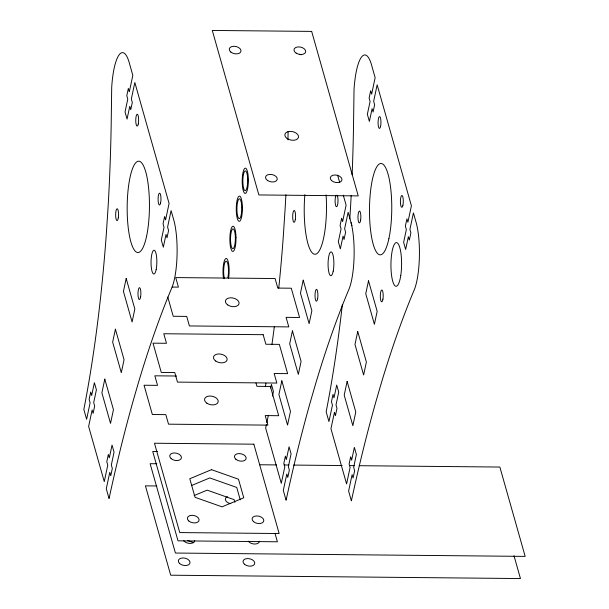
<?xml version="1.0" encoding="UTF-8"?>
<svg xmlns="http://www.w3.org/2000/svg" width="609" height="609" viewBox="0 0 609 609"><rect width="100%" height="100%" fill="white"/><g stroke="black" fill="none" stroke-linecap="round" stroke-linejoin="round"><path stroke-width="0.91" d="M349.794 218.829L350.342 210.501A495.528 120.818 -89.5 0 0 351.18 195.39M270.64 388.047L271.416 384.386L273.433 391.511L272.467 396.086M266.438 424.443L265.661 428.097L281.297 483.333L284.791 466.867L283.824 463.434L285.377 456.118L286.352 459.551L289.069 446.747L291.087 453.872L288.369 466.677L289.344 470.11L287.783 477.433L286.809 473.992L283.314 490.458L286.085 500.255A987.524 240.768 -89.5 0 1 310.339 402.009L315.561 384.013A987.524 240.768 -89.5 0 1 349.163 288.75A41.808 10.193 -89.5 0 0 351.058 222.628M266.826 422.608L268.379 415.292M191.508 485.533L209.755 477.928L236.741 487.451L240.243 499.837M194.126 495.574L207.159 490.138L234.145 499.662L234.891 502.318M172.134 287.06A41.808 10.193 -89.5 0 0 174.029 220.938L171.099 210.592L167.597 227.058L168.571 230.499L167.018 237.814L166.044 234.374L163.319 247.185L161.301 240.053L164.027 227.248L163.052 223.815L164.613 216.499L165.579 219.933L169.081 203.467L134.84 82.497L131.338 98.962L132.313 102.403L130.752 109.719L129.786 106.278L127.06 119.09L125.043 111.957L127.768 99.153L126.794 95.72L128.347 88.404L129.321 91.837L132.823 75.371L129.778 64.63A44.069 10.741 -89.5 0 0 119.326 54.582A44.069 10.741 -89.5 0 0 111.706 87.262L111.173 125.203A495.528 120.818 -89.5 0 1 108.021 208.187L106.225 235.333A495.528 120.818 -89.5 0 1 83.836 409.476L86.615 419.281L90.109 402.815L89.142 399.375L90.695 392.059L91.67 395.5L94.387 382.688L96.405 389.821L93.687 402.625L94.661 406.058L93.101 413.374L92.134 409.941L88.632 426.407L104.268 481.635L107.763 465.177L106.796 461.736L108.349 454.421L109.323 457.854L112.041 445.05L114.058 452.175L111.34 464.987L112.315 468.42L110.754 475.736L109.78 472.302L106.286 488.768L109.057 498.565A987.524 240.768 -89.5 0 1 133.31 400.319L138.532 382.315A987.524 240.768 -89.5 0 1 172.134 287.06L178.422 287.128L175.719 277.582L275.093 278.534L277.795 288.08L291.277 288.209L299.567 317.479L286.085 317.35L288.788 326.896L189.407 325.944L186.704 316.398L173.222 316.269L167.787 297.063M176.61 376.019L154.838 375.814L157.541 385.36L144.059 385.231L152.341 414.501L165.823 414.63L168.526 424.176L267.907 425.128L265.204 415.582L278.686 415.711L270.396 386.441L256.914 386.312L255.978 383M157.449 451.535L152.722 451.49L178.011 540.83L277.384 541.782L275.062 533.575M156.779 463.761L150.126 463.7L175.415 553.041L525.164 556.39L499.867 467.05L359.211 465.702M259.419 464.751L276.524 464.911M284.129 464.987L288.879 465.032M293.637 465.078L342.106 465.535M349.711 465.611L354.461 465.657M156.817 485.974L145.414 485.86L170.703 575.201L520.451 578.55L513.996 555.758M187.732 540.556L193.822 542.703M337.614 175.148L339.677 182.426M343.278 195.154L346.11 205.164L342.608 221.623L341.641 218.189L340.081 225.505L341.055 228.946L338.33 241.75L340.347 248.875L343.073 236.071L344.047 239.504L345.6 232.189L344.625 228.756L348.127 212.29L351.911 225.657M337.219 195.375A5.961 1.454 -89.5 0 1 337.637 204.601A5.961 1.454 -89.5 0 1 335.338 204.213A5.961 1.454 -89.5 0 1 336.107 195.192M299.567 54.315A44.069 10.741 -89.5 0 1 301.173 54.833M288.11 131.544A495.528 120.818 -89.5 0 1 287.935 139.903M285.887 194.758A495.528 120.818 -89.5 0 1 285.05 209.877L283.254 237.023A495.528 120.818 -89.5 0 1 278.755 288.164M274.301 326.926A495.528 120.818 -89.5 0 1 271.941 344.534M265.966 383.206A495.528 120.818 -89.5 0 1 265.357 386.776M194.751 540.632A5.961 3.692 12 0 1 189.97 543.411A5.961 3.692 12 0 1 183.591 540.526M259.464 541.249A5.961 3.692 12 0 1 254.684 544.027A5.961 3.692 12 0 1 248.305 541.142M230.788 503.681A5.961 3.692 12 0 1 225.65 500.453A5.961 3.692 12 0 1 227.416 496.678M326.089 194.865A45.675 11.137 -89.5 0 1 314.914 254.265A45.675 11.137 -89.5 0 1 304.865 194.69M352.124 174.76A495.528 120.818 -89.5 0 0 353.494 127.525L354.027 89.576A44.069 10.741 -89.5 0 1 361.647 56.903A44.069 10.741 -89.5 0 1 372.099 66.952L375.144 77.693L371.642 94.159L370.668 90.718L369.115 98.034L370.089 101.475L367.364 114.279L369.381 121.404L372.107 108.6L373.081 112.033L374.634 104.718L373.66 101.284L377.161 84.818L411.402 205.789L407.901 222.255L406.934 218.814L405.373 226.129L406.348 229.57L403.63 242.374L405.647 249.5L408.365 236.695L409.339 240.129L410.892 232.813L409.918 229.38L413.42 212.914L416.35 223.259A41.808 10.193 -89.5 0 1 414.455 289.374A987.524 240.768 -89.5 0 0 380.853 384.637L375.631 402.633A987.524 240.768 -89.5 0 0 351.378 500.88L348.607 491.082L352.109 474.617L353.075 478.057L354.636 470.742L353.662 467.301L356.379 454.497L354.362 447.371L351.644 460.176L350.67 456.742L349.117 464.058L350.091 467.491L346.59 483.957L330.953 428.721L334.455 412.263L335.422 415.696L336.983 408.38L336.008 404.939L338.726 392.135L336.708 385.01L333.991 397.814L333.016 394.381L331.463 401.696L332.438 405.13L328.936 421.595L326.165 411.798A495.528 120.818 -89.5 0 0 342.357 304.485M223.495 278.359A12.637 3.083 -89.5 0 1 225.124 259.228A12.637 3.083 -89.5 0 1 229.159 269.954L229.098 273.251A12.637 3.083 -89.5 0 1 228.542 278.305M224.462 278.709A9.927 2.421 -89.5 0 1 225.033 262.289A9.927 2.421 -89.5 0 1 228.497 270.198L228.451 272.786A9.927 2.421 -89.5 0 1 227.88 277.445M235.363 237.906L235.31 240.494A9.927 2.421 -89.5 0 1 231.489 246.942A9.927 2.421 -89.5 0 1 231.801 230.21A9.927 2.421 -89.5 0 1 235.363 237.906M236.018 237.662L235.957 240.958A12.637 3.083 -89.5 0 1 231.093 249.165A12.637 3.083 -89.5 0 1 231.496 227.873A12.637 3.083 -89.5 0 1 236.018 237.662M241.758 207.806L241.712 210.394A9.927 2.421 -89.5 0 1 237.883 216.842A9.927 2.421 -89.5 0 1 238.203 200.11A9.927 2.421 -89.5 0 1 241.758 207.806M242.42 207.562L242.359 210.859A12.637 3.083 -89.5 0 1 237.487 219.057A12.637 3.083 -89.5 0 1 237.891 197.765A12.637 3.083 -89.5 0 1 242.42 207.562M247.696 179.868L247.65 182.456A9.927 2.421 -89.5 0 1 243.821 188.904A9.927 2.421 -89.5 0 1 244.14 172.172A9.927 2.421 -89.5 0 1 247.696 179.868M248.358 179.625L248.297 182.921A12.637 3.083 -89.5 0 1 243.425 191.119A12.637 3.083 -89.5 0 1 243.828 169.827A12.637 3.083 -89.5 0 1 248.358 179.625M104.801 379.125L101.886 392.843L110.526 423.384L113.449 409.667L104.801 379.125M115.413 329.187L112.657 342.144L121.305 372.685L124.061 359.729L115.413 329.187M126.192 278.48L123.437 291.437L132.084 321.986L134.84 309.022L126.192 278.48M281.83 380.815L278.914 394.541L287.555 425.082L290.478 411.364L281.83 380.815M292.442 330.877L289.686 343.834L298.334 374.383L301.09 361.419L292.442 330.877M303.221 280.178L300.465 293.135L309.113 323.676L311.869 310.719L303.221 280.178M347.122 381.44L344.207 395.165L352.855 425.706L355.77 411.989L347.122 381.44M357.734 331.502L354.978 344.458L363.626 375.007L366.382 362.043L357.734 331.502M368.514 280.802L365.758 293.759L374.406 324.3L377.161 311.344L368.514 280.802M211.513 469.676L189.787 478.735L195.047 497.317L222.034 506.84L243.752 497.781L238.492 479.199L211.513 469.676M311.671 31.402L212.297 30.45L258.863 194.949L358.237 195.9L311.671 31.402M263.157 334.699L163.783 333.747L166.485 343.293L153.004 343.164L161.286 372.434L174.768 372.563L177.47 382.109L276.844 383.061L274.141 373.515L287.623 373.644L279.341 344.374L265.859 344.245L263.157 334.699M253.846 444.189L154.473 443.238L179.762 532.578L279.143 533.53L253.846 444.189M333.214 271.112A11.914 2.908 -89.5 0 0 331.479 252.012A11.914 2.908 -89.5 0 0 328.251 268.341A11.914 2.908 -89.5 0 0 333.214 271.112M295.342 219.499A5.961 1.454 -89.5 0 0 294.223 210.44A5.961 1.454 -89.5 0 0 292.83 219.248A5.961 1.454 -89.5 0 0 295.342 219.499M317.654 298.555A5.961 1.454 -89.5 0 0 316.604 289.351A5.961 1.454 -89.5 0 0 315.15 297.991A5.961 1.454 -89.5 0 0 317.654 298.555M188.775 520.992A5.961 3.692 12 0 0 198.785 521.083A5.961 3.692 12 0 0 192.162 515.313A5.961 3.692 12 0 0 188.775 520.992M235.835 459.247A5.961 3.692 12 0 0 245.846 459.346A5.961 3.692 12 0 0 239.215 453.568A5.961 3.692 12 0 0 235.835 459.247M253.489 521.609A5.961 3.692 12 0 0 263.499 521.707A5.961 3.692 12 0 0 256.869 515.93A5.961 3.692 12 0 0 253.489 521.609M171.129 458.63A5.961 3.692 12 0 0 181.132 458.729A5.961 3.692 12 0 0 174.509 452.951A5.961 3.692 12 0 0 171.129 458.63M244.43 564.231A5.961 3.692 12 0 0 254.44 564.33A5.961 3.692 12 0 0 247.81 558.552A5.961 3.692 12 0 0 244.43 564.231M179.716 563.614A5.961 3.692 12 0 0 189.726 563.706A5.961 3.692 12 0 0 183.103 557.935A5.961 3.692 12 0 0 179.716 563.614M206.832 403.158A6.95 4.309 12 0 0 218.091 402.199A6.95 4.309 12 0 0 209.184 396.048A6.95 4.309 12 0 0 206.832 403.158M215.776 361.091A6.95 4.309 12 0 0 227.035 360.132A6.95 4.309 12 0 0 218.129 353.981A6.95 4.309 12 0 0 215.776 361.091M227.713 304.934A6.95 4.309 12 0 0 238.972 303.975A6.95 4.309 12 0 0 230.065 297.824A6.95 4.309 12 0 0 227.713 304.934M267.656 180.584A5.961 3.692 12 0 0 277.194 179.548A5.961 3.692 12 0 0 269.353 174.41A5.961 3.692 12 0 0 267.656 180.584M331.54 180.561A5.961 3.692 12 0 0 341.596 180.858A5.961 3.692 12 0 0 335.201 174.989A5.961 3.692 12 0 0 331.54 180.561M230.819 52.07A5.961 3.692 12 0 0 240.753 51.917A5.961 3.692 12 0 0 233.848 46.269A5.961 3.692 12 0 0 230.819 52.07M296.202 53.173A5.961 3.692 12 0 0 305.665 51.993A5.961 3.692 12 0 0 297.679 46.946A5.961 3.692 12 0 0 296.202 53.173M287.189 138.555A6.95 4.309 12 0 0 298.418 137.527A6.95 4.309 12 0 0 289.442 131.422A6.95 4.309 12 0 0 287.189 138.555M118.313 217.801A5.961 1.454 -89.5 0 0 117.194 208.742A5.961 1.454 -89.5 0 0 115.801 217.55A5.961 1.454 -89.5 0 0 118.313 217.801M140.626 296.857A5.961 1.454 -89.5 0 0 139.575 287.654A5.961 1.454 -89.5 0 0 138.121 296.301A5.961 1.454 -89.5 0 0 140.626 296.857M160.609 202.904A5.961 1.454 -89.5 0 0 159.832 193.22A5.961 1.454 -89.5 0 0 158.15 201.137A5.961 1.454 -89.5 0 0 160.609 202.904M156.186 269.414A11.914 2.908 -89.5 0 0 154.45 250.322A11.914 2.908 -89.5 0 0 151.222 266.643A11.914 2.908 -89.5 0 0 156.186 269.414M138.273 124A5.961 1.454 -89.5 0 0 137.497 114.317A5.961 1.454 -89.5 0 0 135.815 122.234A5.961 1.454 -89.5 0 0 138.273 124M146.556 236.383A45.675 11.137 -89.5 0 0 140.694 161.941A45.675 11.137 -89.5 0 0 127.7 222.354A45.675 11.137 -89.5 0 0 146.556 236.383M400.745 275.656A21.848 5.329 -89.5 0 0 396.55 242.603A21.848 5.329 -89.5 0 0 391.526 275.078A21.848 5.329 -89.5 0 0 400.745 275.656M380.595 126.322A5.961 1.454 -89.5 0 0 379.818 116.631A5.961 1.454 -89.5 0 0 378.136 124.556A5.961 1.454 -89.5 0 0 380.595 126.322M402.93 205.225A5.961 1.454 -89.5 0 0 402.153 195.535A5.961 1.454 -89.5 0 0 400.471 203.459A5.961 1.454 -89.5 0 0 402.93 205.225M360.635 220.123A5.961 1.454 -89.5 0 0 359.516 211.064A5.961 1.454 -89.5 0 0 358.122 219.872A5.961 1.454 -89.5 0 0 360.635 220.123M382.947 299.179A5.961 1.454 -89.5 0 0 381.896 289.975A5.961 1.454 -89.5 0 0 380.442 298.623A5.961 1.454 -89.5 0 0 382.947 299.179M388.877 238.705A45.675 11.137 -89.5 0 0 383.023 164.263A45.675 11.137 -89.5 0 0 370.021 224.668A45.675 11.137 -89.5 0 0 388.877 238.705"/></g></svg>
